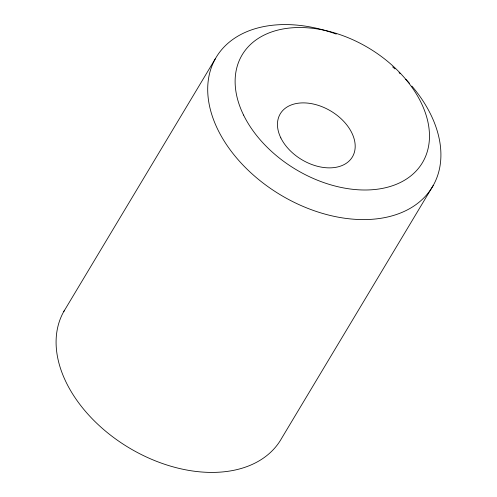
<?xml version="1.0" encoding="UTF-8"?>
<svg xmlns="http://www.w3.org/2000/svg" width="497" height="497" viewBox="0 0 497 497"><rect width="100%" height="100%" fill="white"/><g stroke="black" fill="none" stroke-linecap="round" stroke-linejoin="round"><path stroke-width="0.75" d="M63.778 311.551L215.363 58.696M433.222 185.449L281.637 438.304A126.039 84.962 30.9 0 1 130.164 448.474A126.039 84.962 30.9 0 1 64.535 310.234M411.901 86.099A126.039 84.962 30.9 0 1 374.608 219.071A126.039 84.962 30.9 0 1 209.411 105.463A126.039 84.962 30.9 0 1 336.258 34.076M392.642 66.884A126.039 84.962 30.9 0 1 395.016 68.94M399.079 72.637A126.039 84.962 30.9 0 1 400.215 73.718M405.738 79.253A126.039 84.962 30.9 0 1 409.398 83.223M243.586 115.093A105.035 70.804 30.9 0 0 410.988 175.764A105.035 70.804 30.9 0 0 342.24 35.436A105.035 70.804 30.9 0 0 243.586 115.093M280.842 137.911A42.015 28.323 30.9 0 0 347.801 162.177A42.015 28.323 30.9 0 0 320.304 106.047A42.015 28.323 30.9 0 0 280.842 137.911"/></g></svg>
